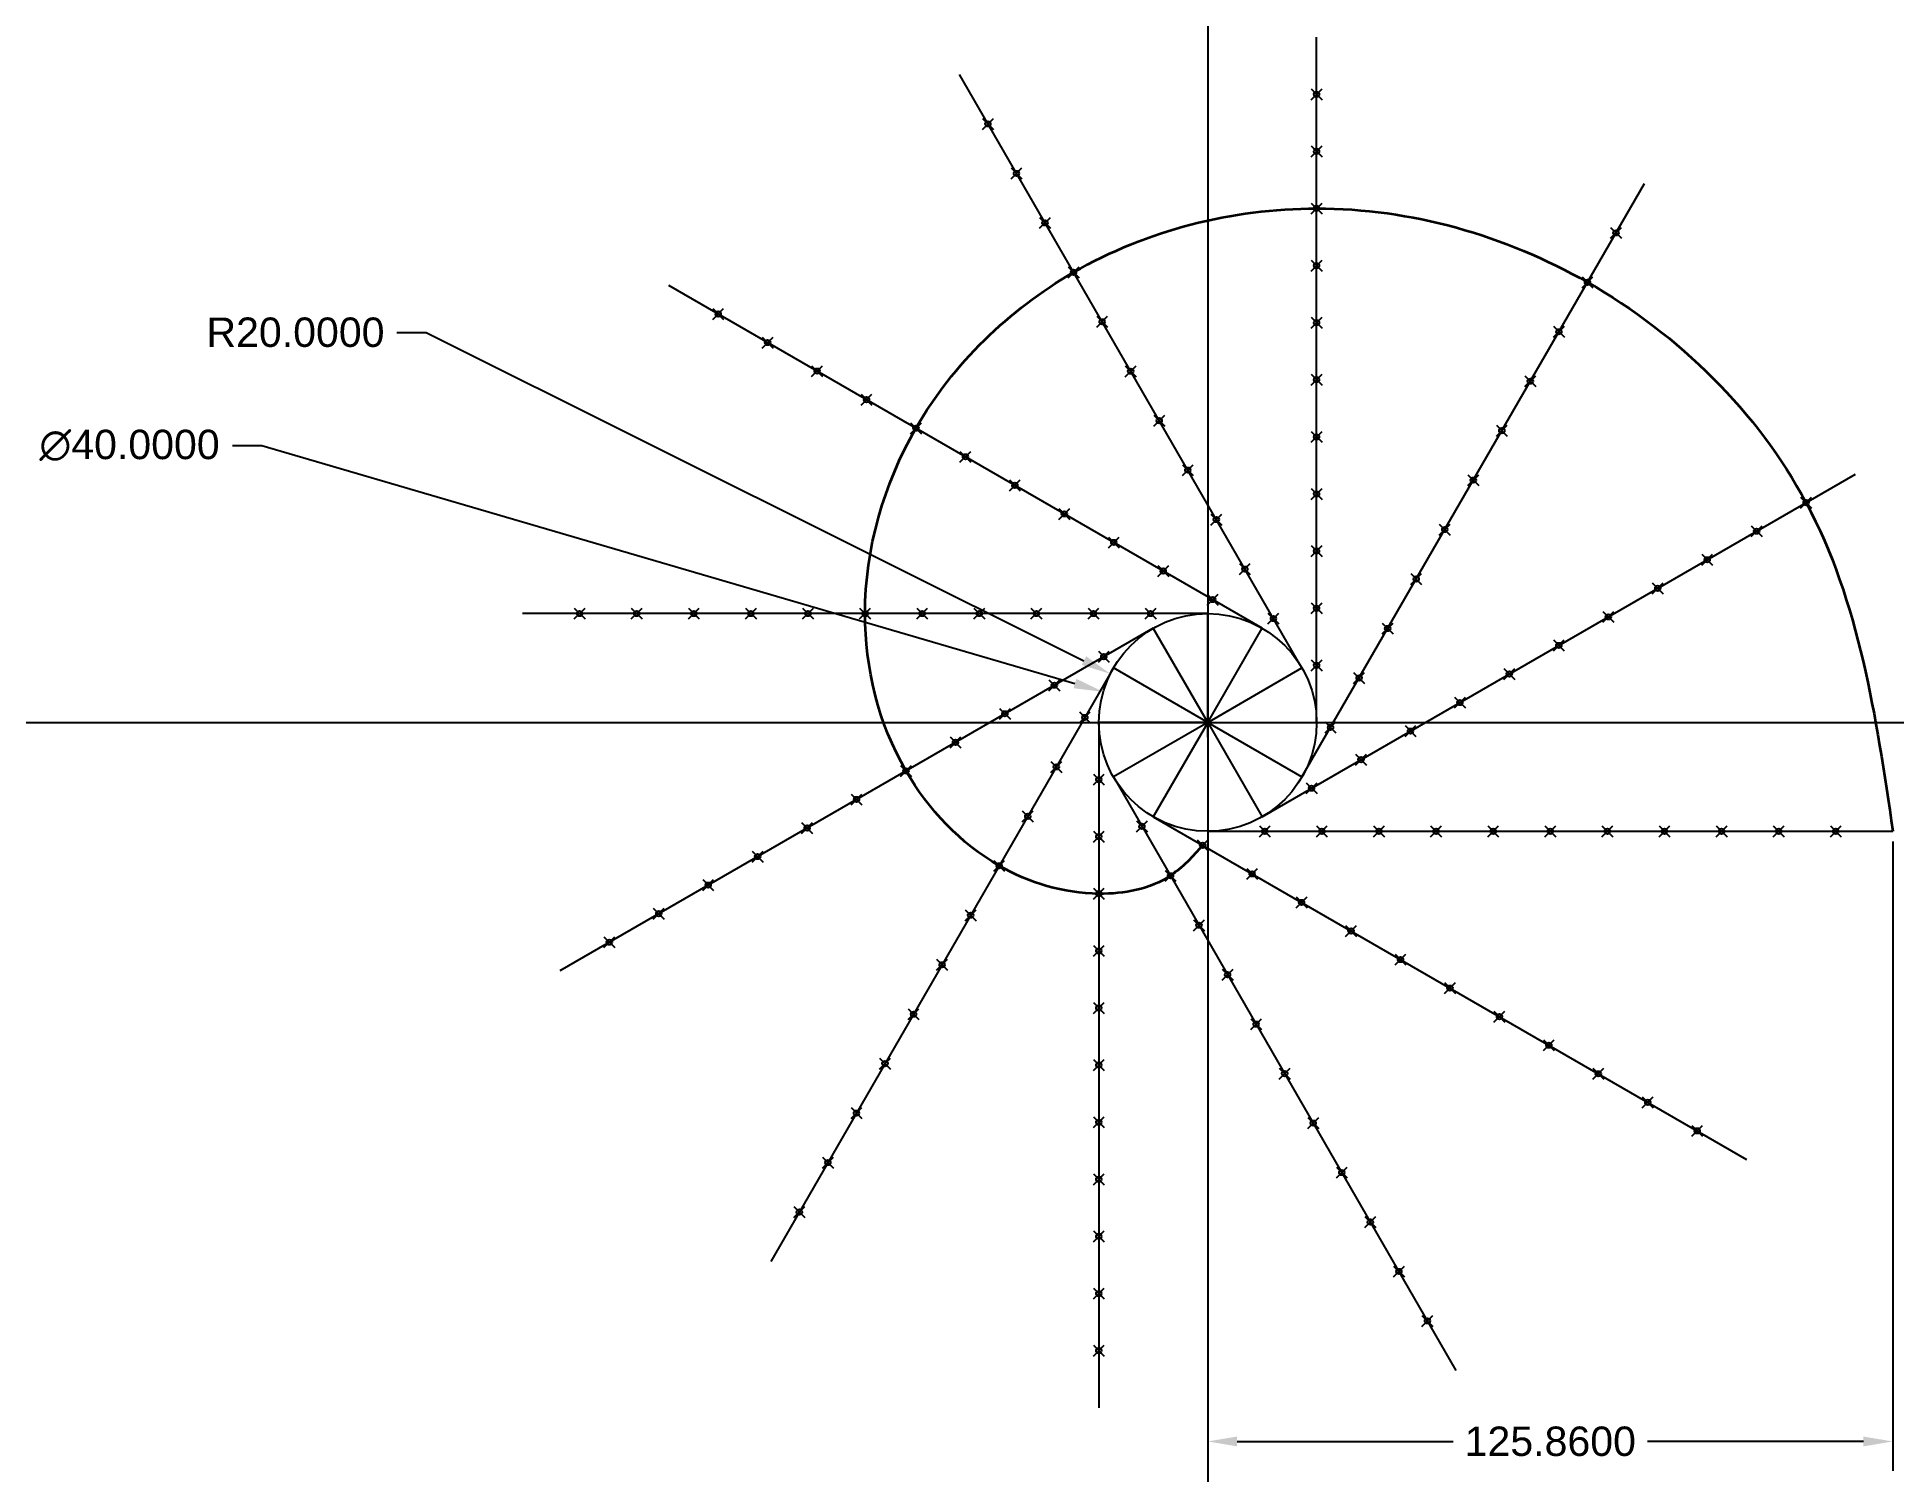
# Model space of a CAD drawing. Header units: millimetres. Extents: x 3910087 to 3910428, y 2340983 to 2341246.
import ezdxf

# ---------------------------------------------------------------- set-up
doc = ezdxf.new("R2010")
doc.units = ezdxf.units.MM
doc.header["$PDMODE"] = 35
doc.layers.add('CONTRUCT', color=142, linetype='Continuous')
doc.layers.add('Involute', color=1, linetype='Continuous', lineweight=35, plot=False)
doc.styles.get("Standard").update_dxf_attribs({"font": 'arial.ttf'})
doc.dimstyles.get("Standard").update_dxf_attribs({"dimscale": 30, "dimtxt": 0.18, "dimasz": 0.18, "dimexe": 0.18, "dimexo": 0.0625, "dimgap": 0.09, "dimtad": 0, "dimtih": 1, "dimtoh": 1, "dimdec": 4, "dimzin": 0, "dimdsep": 46, "dimtxsty": 'Standard', "dimcen": 0.09, "dimadec": 0, "dimazin": 0, "dimtfac": 1, "dimtdec": 4, "dimtofl": 0, "dimtmove": 0, "dimatfit": 3, "dimfxl": 1, "dimtolj": 1, "dimtzin": 0, "dimarcsym": 0})

# ---------------------------------------------------------------- blocks, each defined once
blk = doc.blocks.new('*D12')
at = {"color": 0, "lineweight": -2, "transparency": 16777216}
for p, q in [((3910301.9, 2341098.75), (3910301.9, 2340983.17)), ((3910427.76, 2341098.75), (3910427.76, 2340983.17)), ((3910307.3, 2340988.57), (3910346.99, 2340988.57)), ((3910422.36, 2340988.57), (3910382.67, 2340988.57))]:
    blk.add_line(p, q, dxfattribs=at)
at = {"color": 0, "transparency": 16777216}
for points in [[(3910307.3, 2340989.47), (3910307.3, 2340987.67), (3910301.9, 2340988.57)], [(3910422.36, 2340989.47), (3910422.36, 2340987.67), (3910427.76, 2340988.57)]]:
    blk.add_solid(points, dxfattribs=at)
at = {"layer": 'DefPoints', "color": 0, "transparency": 16777216}
for p in [(3910301.9, 2341100.62), (3910427.76, 2341100.62), (3910427.76, 2340988.57)]:
    blk.add_point(p, dxfattribs=at)
at = {"color": 0, "transparency": 16777216, "insert": (3910364.83, 2340988.57), "char_height": 5.4, "attachment_point": 5}
blk.add_mtext('\\A1;125.8600', dxfattribs=at)
blk = doc.blocks.new('*D13')
at = {"color": 0, "lineweight": -2, "transparency": 16777216}
for p, q in [((3910152.93, 2341192.25), (3910158.33, 2341192.25)), ((3910158.33, 2341192.25), (3910279.17, 2341131.96)), ((3910299.2, 2341120.62), (3910304.6, 2341120.62)), ((3910301.9, 2341117.92), (3910301.9, 2341123.32))]:
    blk.add_line(p, q, dxfattribs=at)
at = {"color": 0, "transparency": 16777216}
blk.add_solid([(3910279.57, 2341132.77), (3910278.77, 2341131.16), (3910284, 2341129.55)], dxfattribs=at)
at = {"layer": 'DefPoints', "color": 0, "transparency": 16777216}
for p in [(3910284, 2341129.55), (3910301.9, 2341120.62)]:
    blk.add_point(p, dxfattribs=at)
at = {"color": 0, "transparency": 16777216, "insert": (3910134.34, 2341192.25), "char_height": 5.4, "attachment_point": 5}
blk.add_mtext('\\A1;R20.0000', dxfattribs=at)
blk = doc.blocks.new('*D14')
at = {"color": 0, "lineweight": -2, "transparency": 16777216}
for p, q in [((3910122.79, 2341171.5), (3910128.19, 2341171.5)), ((3910128.19, 2341171.5), (3910277.52, 2341127.76)), ((3910299.2, 2341120.62), (3910304.6, 2341120.62)), ((3910301.9, 2341117.92), (3910301.9, 2341123.32))]:
    blk.add_line(p, q, dxfattribs=at)
at = {"color": 0, "transparency": 16777216}
blk.add_solid([(3910277.78, 2341128.63), (3910277.27, 2341126.9), (3910282.71, 2341126.24)], dxfattribs=at)
at = {"layer": 'DefPoints', "color": 0, "transparency": 16777216}
for p in [(3910282.71, 2341126.24), (3910321.09, 2341115)]:
    blk.add_point(p, dxfattribs=at)
at = {"color": 0, "transparency": 16777216, "insert": (3910103.86, 2341171.5), "char_height": 5.4, "attachment_point": 5}
blk.add_mtext('\\A1;∅40.0000', dxfattribs=at)

msp = doc.modelspace()

# ---------------------------------------------------------------- linework, layer by layer
for p, q in [((3910321.89909, 2341120.62302), (3910321.89909, 2341246.48302)), ((3910319.2196, 2341130.62302), (3910256.2896, 2341239.62098)), ((3910319.2196, 2341110.62302), (3910382.1496, 2341219.62098)), ((3910311.89909, 2341137.94353), (3910202.90114, 2341200.87353)), ((3910311.89909, 2341103.30251), (3910420.89705, 2341166.23251)), ((3910301.89909, 2341140.62302), (3910176.03909, 2341140.62302)), ((3910291.89909, 2341137.94353), (3910182.90114, 2341075.01353)), ((3910301.89909, 2341120.62302), (3910291.89909, 2341137.94353)), ((3910301.89909, 2341120.62302), (3910301.89909, 2341140.62302)), ((3910301.89909, 2341120.62302), (3910311.89909, 2341137.94353)), ((3910284.57859, 2341130.62302), (3910221.64859, 2341021.62506)), ((3910301.89909, 2341120.62302), (3910284.57859, 2341130.62302)), ((3910301.89909, 2341120.62302), (3910319.2196, 2341130.62302)), ((3910281.89909, 2341120.62302), (3910281.89909, 2340994.76302)), ((3910301.89909, 2341120.62302), (3910281.89909, 2341120.62302)), ((3910301.89909, 2341120.62302), (3910284.57859, 2341110.62302)), ((3910301.89909, 2341120.62302), (3910291.89909, 2341103.30251)), ((3910301.89909, 2341120.62302), (3910321.89909, 2341120.62302)), ((3910301.89909, 2341120.62302), (3910301.89909, 2341100.62302)), ((3910301.89909, 2341120.62302), (3910311.89909, 2341103.30251)), ((3910301.89909, 2341120.62302), (3910319.2196, 2341110.62302)), ((3910284.57859, 2341110.62302), (3910347.50859, 2341001.62506)), ((3910291.89909, 2341103.30251), (3910400.89705, 2341040.37251)), ((3910301.89909, 2341100.62302), (3910427.75909, 2341100.62302))]:
    msp.add_line(p, q)
msp.add_circle((3910301.89909, 2341120.62302), 20)
for p in [(3910321.89909, 2341235.99468), (3910261.53377, 2341230.53781), (3910321.89909, 2341225.50635), (3910266.77794, 2341221.45465), (3910321.89909, 2341215.01802), (3910272.0221, 2341212.37149), (3910376.90544, 2341210.53781), (3910321.89909, 2341204.52968), (3910277.26627, 2341203.28832), (3910371.66127, 2341201.45465), (3910211.9843, 2341195.62936), (3910282.51044, 2341194.20516), (3910321.89909, 2341194.04135), (3910366.4171, 2341192.37149), (3910221.06746, 2341190.38519), (3910230.15063, 2341185.14103), (3910287.7546, 2341185.122), (3910321.89909, 2341183.55302), (3910361.17294, 2341183.28832), (3910239.23379, 2341179.89686), (3910248.31695, 2341174.65269), (3910292.99877, 2341176.03883), (3910355.92877, 2341174.20516), (3910321.89909, 2341173.06468), (3910257.40012, 2341169.40853), (3910298.24294, 2341166.95567), (3910266.48328, 2341164.16436), (3910350.6846, 2341165.122), (3910321.89909, 2341162.57635), (3910411.81389, 2341160.98834), (3910275.56644, 2341158.92019), (3910303.4871, 2341157.87251), (3910284.64961, 2341153.67603), (3910345.44044, 2341156.03883), (3910402.73073, 2341155.74418), (3910321.89909, 2341152.08802), (3910393.64756, 2341150.50001), (3910293.73277, 2341148.43186), (3910308.73127, 2341148.78934), (3910340.19627, 2341146.95567), (3910302.81593, 2341143.18769), (3910384.5644, 2341145.25584), (3910186.52743, 2341140.62302), (3910197.01576, 2341140.62302), (3910207.50409, 2341140.62302), (3910217.99243, 2341140.62302), (3910228.48076, 2341140.62302), (3910238.96909, 2341140.62302), (3910249.45743, 2341140.62302), (3910259.94576, 2341140.62302), (3910270.43409, 2341140.62302), (3910280.92243, 2341140.62302), (3910291.41076, 2341140.62302), (3910313.97544, 2341139.70618), (3910321.89909, 2341141.59968), (3910375.48124, 2341140.01168), (3910334.9521, 2341137.87251), (3910282.81593, 2341132.69936), (3910366.39807, 2341134.76751), (3910321.89909, 2341131.11135), (3910357.31491, 2341129.52334), (3910273.73277, 2341127.45519), (3910329.70794, 2341128.78934), (3910348.23175, 2341124.27918), (3910264.64961, 2341122.21103), (3910279.33442, 2341121.53986), (3910324.46377, 2341119.70618), (3910339.14858, 2341119.03501), (3910255.56644, 2341116.96686), (3910274.09025, 2341112.45669), (3910330.06542, 2341113.79084), (3910246.48328, 2341111.72269), (3910281.89909, 2341110.13468), (3910237.40012, 2341106.47853), (3910320.98226, 2341108.54668), (3910268.84609, 2341103.37353), (3910228.31695, 2341101.23436), (3910281.89909, 2341099.64635), (3910289.82275, 2341101.53986), (3910312.38743, 2341100.62302), (3910322.87576, 2341100.62302), (3910333.36409, 2341100.62302), (3910343.85243, 2341100.62302), (3910354.34076, 2341100.62302), (3910364.82909, 2341100.62302), (3910375.31743, 2341100.62302), (3910385.80576, 2341100.62302), (3910396.29409, 2341100.62302), (3910406.78243, 2341100.62302), (3910417.27076, 2341100.62302), (3910219.23379, 2341095.99019), (3910300.98226, 2341098.05834), (3910263.60192, 2341094.29037), (3910295.06692, 2341092.45669), (3910310.06542, 2341092.81418), (3910210.15063, 2341090.74603), (3910281.89909, 2341089.15802), (3910201.06746, 2341085.50186), (3910258.35775, 2341085.2072), (3910319.14858, 2341087.57001), (3910300.31109, 2341083.37353), (3910328.23175, 2341082.32584), (3910191.9843, 2341080.25769), (3910281.89909, 2341078.66968), (3910253.11359, 2341076.12404), (3910337.31491, 2341077.08168), (3910305.55525, 2341074.29037), (3910346.39807, 2341071.83751), (3910281.89909, 2341068.18135), (3910247.86942, 2341067.04088), (3910310.79942, 2341065.2072), (3910355.48124, 2341066.59334), (3910364.5644, 2341061.34918), (3910242.62525, 2341057.95771), (3910281.89909, 2341057.69302), (3910316.04359, 2341056.12404), (3910373.64756, 2341056.10501), (3910382.73073, 2341050.86084), (3910237.38109, 2341048.87455), (3910281.89909, 2341047.20468), (3910321.28775, 2341047.04088), (3910391.81389, 2341045.61668), (3910232.13692, 2341039.79139), (3910326.53192, 2341037.95771), (3910281.89909, 2341036.71635), (3910226.89275, 2341030.70822), (3910331.77609, 2341028.87455), (3910281.89909, 2341026.22802), (3910337.02025, 2341019.79139), (3910281.89909, 2341015.73968), (3910342.26442, 2341010.70822), (3910281.89909, 2341005.25135)]:
    msp.add_point(p)
at = {"layer": 'CONTRUCT'}
for direction in [(0, -1), (1, 0)]:
    msp.add_xline((3910301.89909, 2341120.62302), direction, dxfattribs=at)
at = {"layer": 'Involute'}
msp.add_spline([(3910300.98226, 2341098.05834), (3910295.06692, 2341092.45669), (3910281.89909, 2341089.15802), (3910263.60192, 2341094.29037), (3910246.48328, 2341111.72269), (3910238.96909, 2341140.62302), (3910248.31695, 2341174.65269), (3910277.26627, 2341203.28832), (3910321.89909, 2341215.01802), (3910371.66127, 2341201.45465), (3910411.81389, 2341160.98834), (3910427.75909, 2341100.62302)], degree=3, dxfattribs=at)

# ---------------------------------------------------------------- dimensions: what is measured, and where the dimension line sits
dim = msp.add_radius_dim(center=(3910301.89909, 2341120.62302), mpoint=(3910284.00251, 2341129.55119), dimstyle='Standard')
dim.commit()
dim.dimension.update_dxf_attribs({"geometry": '*D13', "text_midpoint": (3910134.34421, 2341192.24831), "dimtype": 164})
dim = msp.add_diameter_dim_2p(p1=(3910321.09291, 2341115.00185), p2=(3910282.70528, 2341126.24419), dimstyle='Standard')
dim.commit()
dim.dimension.update_dxf_attribs({"geometry": '*D14', "text_midpoint": (3910103.85601, 2341171.49577), "dimtype": 163})
dim = msp.add_linear_dim(base=(3910427.75909, 2340988.56722), p1=(3910301.89909, 2341100.62302), p2=(3910427.75909, 2341100.62302), dimstyle='Standard')
dim.commit()
dim.dimension.update_dxf_attribs({"geometry": '*D12', "text_midpoint": (3910364.82909, 2340988.56722)})

doc.saveas('drawing.dxf')
